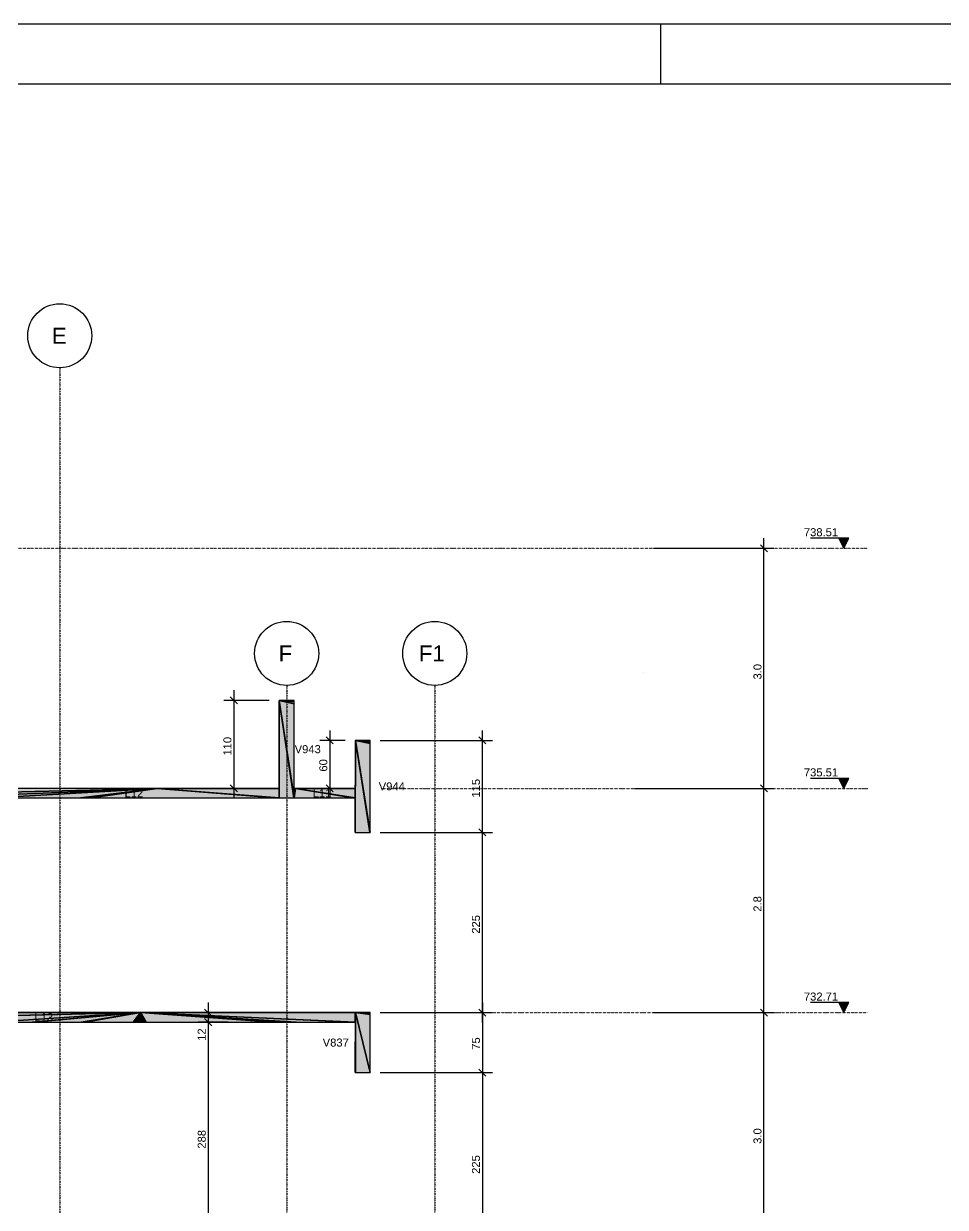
# Model space of a CAD drawing. Extents: x 37185 to 43130, y -8131 to -3926.
# Drawn here: x 39824 to 40592, y -4912 to -3926 of the extents above; entities that cross this region are included whole.
import ezdxf

# ---------------------------------------------------------------- set-up
doc = ezdxf.new("R2010")
doc.units = 0
doc.header["$MEASUREMENT"] = 0
doc.linetypes.add('ESTILO_TQS_0002', pattern=[0.4, 0.1, -0.3])
doc.linetypes.add('ESTILO_TQS_0004', pattern=[1.12, 0.5, -0.2, 0.01, -0.2, 0.01, -0.2])
for name, color, linetype in [('50', 5, 'CONTINUOUS'), ('51', 5, 'CONTINUOUS'), ('52', 3, 'CONTINUOUS'), ('67', 7, 'CONTINUOUS'), ('70', 160, 'CONTINUOUS'), ('74', 2, 'CONTINUOUS'), ('75', 9, 'CONTINUOUS'), ('79', 12, 'CONTINUOUS'), ('95', 7, 'CONTINUOUS'), ('96', 252, 'CONTINUOUS')]:
    doc.layers.add(name, color=color, linetype=linetype)
doc.styles.add('TQS_ARIAL', font='arial.ttf')

msp = doc.modelspace()

# ---------------------------------------------------------------- linework, layer by layer
at = {"layer": '50', "linetype": 'Continuous'}
for centre in [(39853.99, -4186.25), (40042.99, -4450.76), (40166.32, -4450.76)]:
    msp.add_circle(centre, 26.67, dxfattribs=at)
at = {"layer": '52', "linetype": 'Continuous'}
for points in [[(40036.65, -4489.84), (40036.65, -4563.17)], [(40049.32, -4489.84), (40036.65, -4489.84)], [(40049.32, -4563.17), (40049.32, -4492.71), (40049.32, -4490.98), (40049.32, -4489.84)], [(40112.65, -4523.17), (40100.43, -4523.17), (40099.99, -4523.17)], [(40099.99, -4523.17), (40099.99, -4563.17)], [(40112.65, -4599.84), (40112.65, -4525.88), (40112.65, -4524.24), (40112.65, -4523.17)], [(40036.65, -4563.17), (39935.14, -4563.17), (39799.32, -4563.17)], [(40099.99, -4563.17), (40050.4, -4563.17), (40049.32, -4563.17)], [(39585.99, -4571.17), (39660.12, -4571.17), (39697.94, -4571.17), (39709.63, -4571.17), (39715.59, -4571.17), (39786.65, -4571.17), (39790.5, -4571.17), (39795.92, -4571.17), (39799.32, -4571.17), (39871.38, -4571.17), (39880.47, -4571.17), (40033.28, -4571.17), (40036.65, -4571.17), (40036.83, -4571.17), (40049.05, -4571.17), (40049.32, -4571.17), (40098.2, -4571.17), (40099.28, -4571.17), (40099.99, -4571.17)], [(40099.99, -4571.17), (40099.99, -4597.13), (40099.99, -4598.76), (40099.99, -4599.84)], [(40099.99, -4599.84), (40100.16, -4599.84), (40112.38, -4599.84), (40112.65, -4599.84)], [(40112.65, -4749.84), (40100.43, -4749.84), (40099.99, -4749.84), (39921.18, -4749.84), (39585.99, -4749.84), (39573.32, -4749.84), (39440.32, -4749.84), (39435.65, -4749.84), (39430.99, -4749.84), (39322.65, -4749.84), (39309.99, -4749.84), (39020.76, -4749.84), (38795.99, -4749.84), (38783.77, -4749.84), (38783.32, -4749.84)], [(40112.65, -4799.84), (40112.65, -4751.6), (40112.65, -4751.34), (40112.65, -4749.84)], [(39585.99, -4757.84), (39587.73, -4757.84), (39798.03, -4757.84), (39830.91, -4757.84), (39831.64, -4757.84), (39831.75, -4757.84), (39832.2, -4757.84), (39832.26, -4757.84), (39871.96, -4757.84), (39874.81, -4757.84), (39875.2, -4757.84), (39915.07, -4757.84), (39920.54, -4757.84), (39925.26, -4757.84), (39925.88, -4757.84), (40031.39, -4757.84), (40031.97, -4757.84), (40038.55, -4757.84), (40050.77, -4757.84), (40050.84, -4757.84), (40099.72, -4757.84), (40099.99, -4757.84)], [(40099.99, -4757.84), (40099.99, -4798.07), (40099.99, -4798.33), (40099.99, -4799.84)], [(40099.99, -4799.84), (40100.37, -4799.84), (40112.58, -4799.84), (40112.65, -4799.84)]]:
    msp.add_lwpolyline(points, dxfattribs=at)
at = {"layer": '67', "linetype": 'ESTILO_TQS_0002'}
for p, q in [((39766.86, -4363.17), (40527.07, -4363.17)), ((40121.6, -4563.17), (40527.07, -4563.17)), ((40214.29, -4749.84), (40527.07, -4749.84))]:
    msp.add_line(p, q, dxfattribs=at)
at = {"layer": '70', "linetype": 'ESTILO_TQS_0004'}
for p, q in [((39853.99, -4212.91), (39853.99, -7787.17)), ((40042.99, -4477.43), (40042.99, -7787.17)), ((40166.32, -4477.43), (40166.32, -7787.17))]:
    msp.add_line(p, q, dxfattribs=at)
at = {"layer": '75', "linetype": 'Continuous'}
for p, q in [((40440.4, -4571.5), (40440.4, -4354.84)), ((40511.24, -4354.84), (40479.24, -4354.84)), ((40507.07, -4363.17), (40502.9, -4354.84)), ((40503.28, -4355.58), (40510.87, -4355.58)), ((40503.65, -4356.32), (40510.49, -4356.32)), ((40507.07, -4363.17), (40511.24, -4354.84)), ((40340.4, -4363.17), (40340.4, -4363.17)), ((40340.4, -4363.17), (40340.4, -4363.17)), ((40348.74, -4363.17), (40448.74, -4363.17)), ((40348.74, -4363.17), (40448.74, -4363.17)), ((40443.35, -4366.12), (40437.46, -4360.22)), ((40443.35, -4366.12), (40437.46, -4360.22)), ((40504.02, -4357.07), (40510.12, -4357.07)), ((40504.39, -4357.81), (40509.75, -4357.81)), ((40504.76, -4358.55), (40509.38, -4358.55)), ((40505.13, -4359.3), (40509.01, -4359.3)), ((40505.5, -4360.04), (40508.64, -4360.04)), ((40505.88, -4360.78), (40508.26, -4360.78)), ((40506.25, -4361.52), (40507.89, -4361.52)), ((40506.62, -4362.27), (40507.52, -4362.27)), ((40340.4, -4466.5), (40340.4, -4466.5)), ((40340.4, -4466.5), (40340.4, -4466.5)), ((39998.97, -4481.5), (39998.97, -4571.5)), ((40028.32, -4489.84), (39990.64, -4489.84)), ((39996.02, -4486.89), (40001.92, -4492.78)), ((40036.65, -4489.84), (40036.65, -4489.84)), ((40091.65, -4523.17), (40070.49, -4523.17)), ((40075.87, -4520.22), (40081.76, -4526.12)), ((40078.82, -4514.84), (40078.82, -4571.5)), ((40099.99, -4523.17), (40099.99, -4523.17)), ((40112.65, -4523.17), (40112.65, -4523.17)), ((40120.99, -4523.17), (40214.29, -4523.17)), ((40208.9, -4526.12), (40203.01, -4520.22)), ((40205.95, -4608.17), (40205.95, -4514.84)), ((40011.96, -4563.17), (39990.64, -4563.17)), ((39996.02, -4560.22), (40001.92, -4566.12)), ((40020.3, -4563.17), (40020.3, -4563.17)), ((40074.32, -4563.17), (40070.49, -4563.17)), ((40075.87, -4560.22), (40081.76, -4566.12)), ((40082.66, -4563.17), (40082.66, -4563.17)), ((40324.33, -4563.17), (40324.33, -4563.17)), ((40332.67, -4563.17), (40448.74, -4563.17)), ((40340.4, -4563.17), (40340.4, -4563.17)), ((40340.4, -4563.17), (40340.4, -4563.17)), ((40348.74, -4563.17), (40448.74, -4563.17)), ((40348.74, -4563.17), (40448.74, -4563.17)), ((40443.35, -4566.12), (40437.46, -4560.22)), ((40443.35, -4566.12), (40437.46, -4560.22)), ((40443.35, -4566.12), (40437.46, -4560.22)), ((40440.4, -4758.17), (40440.4, -4554.84)), ((40511.24, -4554.84), (40479.24, -4554.84)), ((40507.07, -4563.17), (40502.9, -4554.84)), ((40503.28, -4555.58), (40510.87, -4555.58)), ((40503.65, -4556.32), (40510.49, -4556.32)), ((40504.02, -4557.07), (40510.12, -4557.07)), ((40504.39, -4557.81), (40509.75, -4557.81)), ((40504.76, -4558.55), (40509.38, -4558.55)), ((40505.13, -4559.3), (40509.01, -4559.3)), ((40505.5, -4560.04), (40508.64, -4560.04)), ((40505.88, -4560.78), (40508.26, -4560.78)), ((40506.25, -4561.52), (40507.89, -4561.52)), ((40506.62, -4562.27), (40507.52, -4562.27)), ((40507.07, -4563.17), (40511.24, -4554.84)), ((40205.95, -4758.17), (40205.95, -4591.5)), ((40112.65, -4599.84), (40112.65, -4599.84)), ((40112.65, -4599.84), (40112.65, -4599.84)), ((40120.99, -4599.84), (40214.29, -4599.84)), ((40120.99, -4599.84), (40214.29, -4599.84)), ((40208.9, -4602.78), (40203.01, -4596.89)), ((40208.9, -4602.78), (40203.01, -4596.89)), ((40002.25, -4749.84), (39969.25, -4749.84)), ((39974.63, -4746.89), (39980.53, -4752.78)), ((39977.58, -4741.5), (39977.58, -4766.17)), ((39977.58, -4749.5), (39977.58, -4958.17)), ((40010.58, -4749.84), (40010.58, -4749.84)), ((40112.65, -4749.84), (40112.65, -4749.84)), ((40120.99, -4749.84), (40214.29, -4749.84)), ((40140.02, -4749.84), (40140.02, -4749.84)), ((40148.36, -4749.84), (40214.29, -4749.84)), ((40203.01, -4746.89), (40208.9, -4752.78)), ((40208.9, -4752.78), (40203.01, -4746.89)), ((40205.95, -4741.5), (40205.95, -4808.17)), ((40340.4, -4749.84), (40340.4, -4749.84)), ((40340.4, -4749.84), (40340.4, -4749.84)), ((40348.74, -4749.84), (40448.74, -4749.84)), ((40348.74, -4749.84), (40448.74, -4749.84)), ((40443.35, -4752.78), (40437.46, -4746.89)), ((40443.35, -4752.78), (40437.46, -4746.89)), ((40440.4, -4958.17), (40440.4, -4741.5)), ((40511.24, -4741.5), (40479.24, -4741.5)), ((40507.07, -4749.84), (40502.9, -4741.5)), ((40503.28, -4742.24), (40510.87, -4742.24)), ((40503.65, -4742.99), (40510.49, -4742.99)), ((40504.02, -4743.73), (40510.12, -4743.73)), ((40504.39, -4744.47), (40509.75, -4744.47)), ((40504.76, -4745.22), (40509.38, -4745.22)), ((40505.13, -4745.96), (40509.01, -4745.96)), ((40505.5, -4746.7), (40508.64, -4746.7)), ((40505.88, -4747.45), (40508.26, -4747.45)), ((40506.25, -4748.19), (40507.89, -4748.19)), ((40506.62, -4748.93), (40507.52, -4748.93)), ((40507.07, -4749.84), (40511.24, -4741.5)), ((39994.14, -4757.84), (39969.25, -4757.84)), ((39994.14, -4757.84), (39969.25, -4757.84)), ((39974.63, -4754.89), (39980.53, -4760.78)), ((39974.63, -4754.89), (39980.53, -4760.78)), ((40002.47, -4757.84), (40002.47, -4757.84)), ((40002.47, -4757.84), (40002.47, -4757.84)), ((40112.65, -4799.84), (40112.65, -4799.84)), ((40112.65, -4799.84), (40112.65, -4799.84)), ((40120.99, -4799.84), (40214.29, -4799.84)), ((40120.99, -4799.84), (40214.29, -4799.84)), ((40203.01, -4796.89), (40208.9, -4802.78)), ((40203.01, -4796.89), (40208.9, -4802.78)), ((40205.95, -4791.5), (40205.95, -4958.17))]:
    msp.add_line(p, q, dxfattribs=at)
at = {"layer": '79', "linetype": 'Continuous'}
for points in [[(40502.9, -4354.84), (40507.07, -4363.17), (40511.24, -4354.84), (40502.9, -4354.84)], [(40502.9, -4554.84), (40507.07, -4563.17), (40511.24, -4554.84), (40502.9, -4554.84)], [(40502.9, -4741.5), (40507.07, -4749.84), (40511.24, -4741.5), (40502.9, -4741.5)]]:
    msp.add_lwpolyline(points, dxfattribs=at)
at = {"layer": '95', "linetype": 'Continuous'}
for p, q in [((37184.54, -3926.33), (43129.54, -3926.33)), ((40354.54, -3976.33), (40354.54, -3926.33)), ((37309.54, -3976.33), (43079.54, -3976.33))]:
    msp.add_line(p, q, dxfattribs=at)
at = {"layer": '96', "linetype": 'Continuous'}
for points in [[(40036.65, -4489.84), (40036.65, -4571.17), (40036.83, -4571.17), (40036.65, -4489.84)], [(40036.65, -4489.84), (40036.83, -4571.17), (40049.05, -4571.17), (40036.65, -4489.84)], [(40036.65, -4489.84), (40049.05, -4571.17), (40049.32, -4571.17), (40036.65, -4489.84)], [(40036.65, -4489.84), (40049.32, -4571.17), (40049.32, -4492.71), (40036.65, -4489.84)], [(40036.65, -4489.84), (40049.32, -4492.71), (40049.32, -4490.98), (40036.65, -4489.84)], [(40036.65, -4489.84), (40049.32, -4490.98), (40049.32, -4489.84), (40036.65, -4489.84)], [(40100.43, -4523.17), (40099.99, -4523.17), (40099.99, -4597.13), (40100.43, -4523.17)], [(40100.43, -4523.17), (40099.99, -4597.13), (40099.99, -4598.76), (40100.43, -4523.17)], [(40100.43, -4523.17), (40099.99, -4598.76), (40099.99, -4599.84), (40100.43, -4523.17)], [(40100.43, -4523.17), (40099.99, -4599.84), (40100.16, -4599.84), (40100.43, -4523.17)], [(40100.43, -4523.17), (40100.16, -4599.84), (40112.38, -4599.84), (40100.43, -4523.17)], [(40100.43, -4523.17), (40112.38, -4599.84), (40112.65, -4599.84), (40100.43, -4523.17)], [(40100.43, -4523.17), (40112.65, -4599.84), (40112.65, -4525.88), (40100.43, -4523.17)], [(40100.43, -4523.17), (40112.65, -4525.88), (40112.65, -4524.24), (40100.43, -4523.17)], [(40100.43, -4523.17), (40112.65, -4524.24), (40112.65, -4523.17), (40100.43, -4523.17)], [(39935.14, -4563.17), (39799.32, -4563.17), (39799.32, -4566.59), (39935.14, -4563.17)], [(39935.14, -4563.17), (39799.32, -4566.59), (39799.32, -4568.74), (39935.14, -4563.17)], [(39935.14, -4563.17), (39799.32, -4568.74), (39799.32, -4571.17), (39935.14, -4563.17)], [(39935.14, -4563.17), (39799.32, -4571.17), (39871.38, -4571.17), (39935.14, -4563.17)], [(39935.14, -4563.17), (39871.38, -4571.17), (39880.47, -4571.17), (39935.14, -4563.17)], [(39935.14, -4563.17), (39880.47, -4571.17), (40033.28, -4571.17), (39935.14, -4563.17)], [(39935.14, -4563.17), (40033.28, -4571.17), (40036.65, -4571.17), (39935.14, -4563.17)], [(39935.14, -4563.17), (40036.65, -4571.17), (40036.65, -4563.45), (39935.14, -4563.17)], [(39935.14, -4563.17), (40036.65, -4563.45), (40036.65, -4563.28), (39935.14, -4563.17)], [(39935.14, -4563.17), (40036.65, -4563.28), (40036.65, -4563.17), (39935.14, -4563.17)], [(40050.4, -4563.17), (40049.32, -4563.17), (40049.32, -4570.89), (40050.4, -4563.17)], [(40050.4, -4563.17), (40049.32, -4570.89), (40049.32, -4571.06), (40050.4, -4563.17)], [(40050.4, -4563.17), (40049.32, -4571.06), (40049.32, -4571.17), (40050.4, -4563.17)], [(40050.4, -4563.17), (40049.32, -4571.17), (40098.2, -4571.17), (40050.4, -4563.17)], [(40050.4, -4563.17), (40098.2, -4571.17), (40099.28, -4571.17), (40050.4, -4563.17)], [(40050.4, -4563.17), (40099.28, -4571.17), (40099.99, -4571.17), (40050.4, -4563.17)], [(40050.4, -4563.17), (40099.99, -4571.17), (40099.99, -4563.45), (40050.4, -4563.17)], [(40050.4, -4563.17), (40099.99, -4563.45), (40099.99, -4563.28), (40050.4, -4563.17)], [(40050.4, -4563.17), (40099.99, -4563.28), (40099.99, -4563.17), (40050.4, -4563.17)], [(39921.18, -4749.84), (39585.99, -4749.84), (39585.99, -4750.02), (39921.18, -4749.84)], [(39921.18, -4749.84), (39585.99, -4750.02), (39585.99, -4757.84), (39921.18, -4749.84)], [(39921.18, -4749.84), (39585.99, -4757.84), (39587.73, -4757.84), (39921.18, -4749.84)], [(39921.18, -4749.84), (39587.73, -4757.84), (39798.03, -4757.84), (39921.18, -4749.84)], [(39921.18, -4749.84), (39798.03, -4757.84), (39830.91, -4757.84), (39921.18, -4749.84)], [(39921.18, -4749.84), (39830.91, -4757.84), (39831.64, -4757.84), (39921.18, -4749.84)], [(39921.18, -4749.84), (39831.64, -4757.84), (39831.75, -4757.84), (39921.18, -4749.84)], [(39921.18, -4749.84), (39831.75, -4757.84), (39832.2, -4757.84), (39921.18, -4749.84)], [(39921.18, -4749.84), (39832.2, -4757.84), (39832.26, -4757.84), (39921.18, -4749.84)], [(39921.18, -4749.84), (39832.26, -4757.84), (39871.96, -4757.84), (39921.18, -4749.84)], [(39921.18, -4749.84), (39871.96, -4757.84), (39874.81, -4757.84), (39921.18, -4749.84)], [(39921.18, -4749.84), (39874.81, -4757.84), (39875.2, -4757.84), (39921.18, -4749.84)], [(39921.18, -4749.84), (39875.2, -4757.84), (39915.07, -4757.84), (39921.18, -4749.84)], [(39921.18, -4749.84), (39915.07, -4757.84), (39920.54, -4757.84), (39921.18, -4749.84)], [(39921.18, -4749.84), (39920.54, -4757.84), (39925.26, -4757.84), (39921.18, -4749.84)], [(39921.18, -4749.84), (39925.26, -4757.84), (39925.88, -4757.84), (39921.18, -4749.84)], [(39921.18, -4749.84), (39925.88, -4757.84), (40031.39, -4757.84), (39921.18, -4749.84)], [(39921.18, -4749.84), (40031.39, -4757.84), (40031.97, -4757.84), (39921.18, -4749.84)], [(39921.18, -4749.84), (40031.97, -4757.84), (40038.55, -4757.84), (39921.18, -4749.84)], [(39921.18, -4749.84), (40038.55, -4757.84), (40050.77, -4757.84), (39921.18, -4749.84)], [(39921.18, -4749.84), (40050.77, -4757.84), (40050.84, -4757.84), (39921.18, -4749.84)], [(39921.18, -4749.84), (40050.84, -4757.84), (40099.72, -4757.84), (39921.18, -4749.84)], [(39921.18, -4749.84), (40099.72, -4757.84), (40099.99, -4757.84), (39921.18, -4749.84)], [(39921.18, -4749.84), (40099.99, -4757.84), (40099.99, -4750.12), (39921.18, -4749.84)], [(39921.18, -4749.84), (40099.99, -4750.12), (40099.99, -4750.08), (39921.18, -4749.84)], [(39921.18, -4749.84), (40099.99, -4750.08), (40099.99, -4749.84), (39921.18, -4749.84)], [(40100.43, -4749.84), (40099.99, -4749.84), (40099.99, -4798.07), (40100.43, -4749.84)], [(40100.43, -4749.84), (40099.99, -4798.07), (40099.99, -4798.33), (40100.43, -4749.84)], [(40100.43, -4749.84), (40099.99, -4798.33), (40099.99, -4799.84), (40100.43, -4749.84)], [(40100.43, -4749.84), (40099.99, -4799.84), (40100.37, -4799.84), (40100.43, -4749.84)], [(40100.43, -4749.84), (40100.37, -4799.84), (40112.58, -4799.84), (40100.43, -4749.84)], [(40100.43, -4749.84), (40112.58, -4799.84), (40112.65, -4799.84), (40100.43, -4749.84)], [(40100.43, -4749.84), (40112.65, -4799.84), (40112.65, -4751.6), (40100.43, -4749.84)], [(40100.43, -4749.84), (40112.65, -4751.6), (40112.65, -4751.34), (40100.43, -4749.84)], [(40100.43, -4749.84), (40112.65, -4751.34), (40112.65, -4749.84), (40100.43, -4749.84)]]:
    msp.add_lwpolyline(points, dxfattribs=at)
for points in [[(40036.65, -4489.84), (40036.65, -4571.17), (40036.83, -4571.17)], [(40036.65, -4489.84), (40036.83, -4571.17), (40036.65, -4489.84)], [(40036.65, -4489.84), (40036.83, -4571.17), (40049.05, -4571.17)], [(40036.65, -4489.84), (40049.05, -4571.17), (40036.65, -4489.84)], [(40036.65, -4489.84), (40049.05, -4571.17), (40049.32, -4571.17)], [(40036.65, -4489.84), (40049.32, -4571.17), (40036.65, -4489.84)], [(40036.65, -4489.84), (40049.32, -4571.17), (40049.32, -4492.71)], [(40036.65, -4489.84), (40049.32, -4492.71), (40036.65, -4489.84)], [(40036.65, -4489.84), (40049.32, -4492.71), (40049.32, -4490.98)], [(40036.65, -4489.84), (40049.32, -4490.98), (40036.65, -4489.84)], [(40036.65, -4489.84), (40049.32, -4490.98), (40049.32, -4489.84)], [(40036.65, -4489.84), (40049.32, -4489.84), (40036.65, -4489.84)], [(40100.43, -4523.17), (40099.99, -4523.17), (40099.99, -4597.13)], [(40100.43, -4523.17), (40099.99, -4597.13), (40100.43, -4523.17)], [(40100.43, -4523.17), (40099.99, -4597.13), (40099.99, -4598.76)], [(40100.43, -4523.17), (40099.99, -4598.76), (40100.43, -4523.17)], [(40100.43, -4523.17), (40099.99, -4598.76), (40099.99, -4599.84)], [(40100.43, -4523.17), (40099.99, -4599.84), (40100.43, -4523.17)], [(40100.43, -4523.17), (40099.99, -4599.84), (40100.16, -4599.84)], [(40100.43, -4523.17), (40100.16, -4599.84), (40100.43, -4523.17)], [(40100.43, -4523.17), (40100.16, -4599.84), (40112.38, -4599.84)], [(40100.43, -4523.17), (40112.38, -4599.84), (40100.43, -4523.17)], [(40100.43, -4523.17), (40112.38, -4599.84), (40112.65, -4599.84)], [(40100.43, -4523.17), (40112.65, -4599.84), (40100.43, -4523.17)], [(40100.43, -4523.17), (40112.65, -4599.84), (40112.65, -4525.88)], [(40100.43, -4523.17), (40112.65, -4525.88), (40100.43, -4523.17)], [(40100.43, -4523.17), (40112.65, -4525.88), (40112.65, -4524.24)], [(40100.43, -4523.17), (40112.65, -4524.24), (40100.43, -4523.17)], [(40100.43, -4523.17), (40112.65, -4524.24), (40112.65, -4523.17)], [(40100.43, -4523.17), (40112.65, -4523.17), (40100.43, -4523.17)], [(39935.14, -4563.17), (39799.32, -4563.17), (39799.32, -4566.59)], [(39935.14, -4563.17), (39799.32, -4566.59), (39935.14, -4563.17)], [(39935.14, -4563.17), (39799.32, -4566.59), (39799.32, -4568.74)], [(39935.14, -4563.17), (39799.32, -4568.74), (39935.14, -4563.17)], [(39935.14, -4563.17), (39799.32, -4568.74), (39799.32, -4571.17)], [(39935.14, -4563.17), (39799.32, -4571.17), (39935.14, -4563.17)], [(39935.14, -4563.17), (39799.32, -4571.17), (39871.38, -4571.17)], [(39935.14, -4563.17), (39871.38, -4571.17), (39935.14, -4563.17)], [(39935.14, -4563.17), (39871.38, -4571.17), (39880.47, -4571.17)], [(39935.14, -4563.17), (39880.47, -4571.17), (39935.14, -4563.17)], [(39935.14, -4563.17), (39880.47, -4571.17), (40033.28, -4571.17)], [(39935.14, -4563.17), (40033.28, -4571.17), (39935.14, -4563.17)], [(39935.14, -4563.17), (40033.28, -4571.17), (40036.65, -4571.17)], [(39935.14, -4563.17), (40036.65, -4571.17), (39935.14, -4563.17)], [(39935.14, -4563.17), (40036.65, -4571.17), (40036.65, -4563.45)], [(39935.14, -4563.17), (40036.65, -4563.45), (39935.14, -4563.17)], [(39935.14, -4563.17), (40036.65, -4563.45), (40036.65, -4563.28)], [(39935.14, -4563.17), (40036.65, -4563.28), (39935.14, -4563.17)], [(39935.14, -4563.17), (40036.65, -4563.28), (40036.65, -4563.17)], [(39935.14, -4563.17), (40036.65, -4563.17), (39935.14, -4563.17)], [(40050.4, -4563.17), (40049.32, -4563.17), (40049.32, -4570.89)], [(40050.4, -4563.17), (40049.32, -4570.89), (40050.4, -4563.17)], [(40050.4, -4563.17), (40049.32, -4570.89), (40049.32, -4571.06)], [(40050.4, -4563.17), (40049.32, -4571.06), (40050.4, -4563.17)], [(40050.4, -4563.17), (40049.32, -4571.06), (40049.32, -4571.17)], [(40050.4, -4563.17), (40049.32, -4571.17), (40050.4, -4563.17)], [(40050.4, -4563.17), (40049.32, -4571.17), (40098.2, -4571.17)], [(40050.4, -4563.17), (40098.2, -4571.17), (40050.4, -4563.17)], [(40050.4, -4563.17), (40098.2, -4571.17), (40099.28, -4571.17)], [(40050.4, -4563.17), (40099.28, -4571.17), (40050.4, -4563.17)], [(40050.4, -4563.17), (40099.28, -4571.17), (40099.99, -4571.17)], [(40050.4, -4563.17), (40099.99, -4571.17), (40050.4, -4563.17)], [(40050.4, -4563.17), (40099.99, -4571.17), (40099.99, -4563.45)], [(40050.4, -4563.17), (40099.99, -4563.45), (40050.4, -4563.17)], [(40050.4, -4563.17), (40099.99, -4563.45), (40099.99, -4563.28)], [(40050.4, -4563.17), (40099.99, -4563.28), (40050.4, -4563.17)], [(40050.4, -4563.17), (40099.99, -4563.28), (40099.99, -4563.17)], [(40050.4, -4563.17), (40099.99, -4563.17), (40050.4, -4563.17)], [(39921.18, -4749.84), (39585.99, -4749.84), (39585.99, -4750.02)], [(39921.18, -4749.84), (39585.99, -4750.02), (39921.18, -4749.84)], [(39921.18, -4749.84), (39585.99, -4750.02), (39585.99, -4757.84)], [(39921.18, -4749.84), (39585.99, -4757.84), (39921.18, -4749.84)], [(39921.18, -4749.84), (39585.99, -4757.84), (39587.73, -4757.84)], [(39921.18, -4749.84), (39587.73, -4757.84), (39921.18, -4749.84)], [(39921.18, -4749.84), (39587.73, -4757.84), (39798.03, -4757.84)], [(39921.18, -4749.84), (39798.03, -4757.84), (39921.18, -4749.84)], [(39921.18, -4749.84), (39798.03, -4757.84), (39830.91, -4757.84)], [(39921.18, -4749.84), (39830.91, -4757.84), (39921.18, -4749.84)], [(39921.18, -4749.84), (39830.91, -4757.84), (39831.64, -4757.84)], [(39921.18, -4749.84), (39831.64, -4757.84), (39921.18, -4749.84)], [(39921.18, -4749.84), (39831.64, -4757.84), (39831.75, -4757.84)], [(39921.18, -4749.84), (39831.75, -4757.84), (39921.18, -4749.84)], [(39921.18, -4749.84), (39831.75, -4757.84), (39832.2, -4757.84)], [(39921.18, -4749.84), (39832.2, -4757.84), (39921.18, -4749.84)], [(39921.18, -4749.84), (39832.2, -4757.84), (39832.26, -4757.84)], [(39921.18, -4749.84), (39832.26, -4757.84), (39921.18, -4749.84)], [(39921.18, -4749.84), (39832.26, -4757.84), (39871.96, -4757.84)], [(39921.18, -4749.84), (39871.96, -4757.84), (39921.18, -4749.84)], [(39921.18, -4749.84), (39871.96, -4757.84), (39874.81, -4757.84)], [(39921.18, -4749.84), (39874.81, -4757.84), (39921.18, -4749.84)], [(39921.18, -4749.84), (39874.81, -4757.84), (39875.2, -4757.84)], [(39921.18, -4749.84), (39875.2, -4757.84), (39921.18, -4749.84)], [(39921.18, -4749.84), (39875.2, -4757.84), (39915.07, -4757.84)], [(39921.18, -4749.84), (39915.07, -4757.84), (39921.18, -4749.84)], [(39921.18, -4749.84), (39915.07, -4757.84), (39920.54, -4757.84)], [(39921.18, -4749.84), (39920.54, -4757.84), (39921.18, -4749.84)], [(39921.18, -4749.84), (39920.54, -4757.84), (39925.26, -4757.84)], [(39921.18, -4749.84), (39925.26, -4757.84), (39921.18, -4749.84)], [(39921.18, -4749.84), (39925.26, -4757.84), (39925.88, -4757.84)], [(39921.18, -4749.84), (39925.88, -4757.84), (39921.18, -4749.84)], [(39921.18, -4749.84), (39925.88, -4757.84), (40031.39, -4757.84)], [(39921.18, -4749.84), (40031.39, -4757.84), (39921.18, -4749.84)], [(39921.18, -4749.84), (40031.39, -4757.84), (40031.97, -4757.84)], [(39921.18, -4749.84), (40031.97, -4757.84), (39921.18, -4749.84)], [(39921.18, -4749.84), (40031.97, -4757.84), (40038.55, -4757.84)], [(39921.18, -4749.84), (40038.55, -4757.84), (39921.18, -4749.84)], [(39921.18, -4749.84), (40038.55, -4757.84), (40050.77, -4757.84)], [(39921.18, -4749.84), (40050.77, -4757.84), (39921.18, -4749.84)], [(39921.18, -4749.84), (40050.77, -4757.84), (40050.84, -4757.84)], [(39921.18, -4749.84), (40050.84, -4757.84), (39921.18, -4749.84)], [(39921.18, -4749.84), (40050.84, -4757.84), (40099.72, -4757.84)], [(39921.18, -4749.84), (40099.72, -4757.84), (39921.18, -4749.84)], [(39921.18, -4749.84), (40099.72, -4757.84), (40099.99, -4757.84)], [(39921.18, -4749.84), (40099.99, -4757.84), (39921.18, -4749.84)], [(39921.18, -4749.84), (40099.99, -4757.84), (40099.99, -4750.12)], [(39921.18, -4749.84), (40099.99, -4750.12), (39921.18, -4749.84)], [(39921.18, -4749.84), (40099.99, -4750.12), (40099.99, -4750.12)], [(39921.18, -4749.84), (40099.99, -4750.12), (39921.18, -4749.84)], [(39921.18, -4749.84), (40099.99, -4750.08), (40099.99, -4749.84)], [(39921.18, -4749.84), (40099.99, -4749.84), (39921.18, -4749.84)], [(40100.43, -4749.84), (40099.99, -4749.84), (40099.99, -4798.07)], [(40100.43, -4749.84), (40099.99, -4798.07), (40100.43, -4749.84)], [(40100.43, -4749.84), (40099.99, -4798.07), (40099.99, -4798.33)], [(40100.43, -4749.84), (40099.99, -4798.33), (40100.43, -4749.84)], [(40100.43, -4749.84), (40099.99, -4798.33), (40099.99, -4799.84)], [(40100.43, -4749.84), (40099.99, -4799.84), (40100.43, -4749.84)], [(40100.43, -4749.84), (40099.99, -4799.84), (40100.37, -4799.84)], [(40100.43, -4749.84), (40100.37, -4799.84), (40100.43, -4749.84)], [(40100.43, -4749.84), (40100.37, -4799.84), (40112.58, -4799.84)], [(40100.43, -4749.84), (40112.58, -4799.84), (40100.43, -4749.84)], [(40100.43, -4749.84), (40112.58, -4799.84), (40112.65, -4799.84)], [(40100.43, -4749.84), (40112.65, -4799.84), (40100.43, -4749.84)], [(40100.43, -4749.84), (40112.65, -4799.84), (40112.65, -4751.6)], [(40100.43, -4749.84), (40112.65, -4751.6), (40100.43, -4749.84)], [(40100.43, -4749.84), (40112.65, -4751.6), (40112.65, -4751.34)], [(40100.43, -4749.84), (40112.65, -4751.34), (40100.43, -4749.84)], [(40100.43, -4749.84), (40112.65, -4751.34), (40112.65, -4749.84)], [(40100.43, -4749.84), (40112.65, -4749.84), (40100.43, -4749.84)]]:
    msp.add_solid(points, dxfattribs=at)

# ---------------------------------------------------------------- texts
at = {"layer": '51', "linetype": 'Continuous', "style": 'TQS_ARIAL'}
for s, height, p in [('E', 13.33, (39847.32, -4192.91)), ('F', 13.33, (40036.32, -4457.43)), ('F1', 13.333, (40152.99, -4457.43))]:
    msp.add_text(s, height=height, dxfattribs=at).set_placement(p)
at = {"layer": '74', "linetype": 'Continuous', "style": 'TQS_ARIAL'}
for s, p in [('V943', (40049.65, -4533.84)), ('L12', (39907.99, -4570.5)), ('L11', (40064.65, -4570.5)), ('V944', (40119.65, -4564.84)), ('L13', (39832.99, -4757.17)), ('V837', (40072.99, -4778.17))]:
    msp.add_text(s, height=6.667, dxfattribs=at).set_placement(p)
at = {"layer": '75', "linetype": 'Continuous', "style": 'TQS_ARIAL'}
for s, p in [('738.51', (40473.74, -4353.17)), ('735.51', (40473.74, -4553.17)), ('732.71', (40473.74, -4739.84))]:
    msp.add_text(s, height=6.667, dxfattribs=at).set_placement(p)
for s, p in [('3.0', (40438.4, -4472.5)), ('110', (39996.97, -4535.84)), ('60', (40076.82, -4549.17)), ('115', (40203.95, -4570.84)), ('2.8', (40438.4, -4665.84)), ('225', (40203.95, -4684.17)), ('12', (39975.58, -4773.39)), ('75', (40203.95, -4780.84)), ('288', (39975.58, -4863.17)), ('3.0', (40438.4, -4859.17)), ('225', (40203.95, -4884.17))]:
    msp.add_text(s, height=6.667, rotation=90, dxfattribs=at).set_placement(p)

doc.saveas('drawing.dxf')
